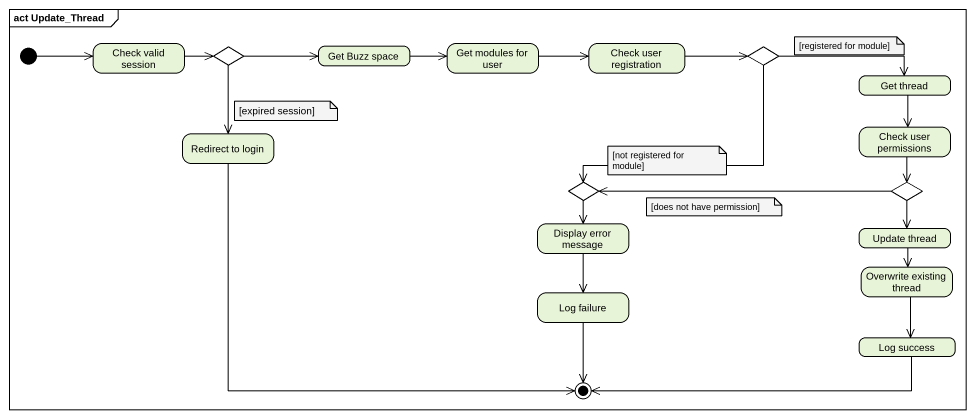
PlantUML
@startuml
mainframe act Update_Thread
hide empty description
state "Check valid session" as Check_valid_session
state choice1 <<choice>>
state "Get Buzz space" as Get_Buzz_space
state "Get modules for user" as Get_modules_for_user
state "Check user registration" as Check_user_registration
state choice2 <<choice>>
state "Get thread" as Get_thread
state "Redirect to login" as Redirect_to_login
state "Check user permissions" as Check_user_permissions
state choice3 <<choice>>
state choice4 <<choice>>
state "Display error message" as Display_error_message
state "Update thread" as Update_thread
state "Overwrite existing thread" as Overwrite_existing_thread
state "Log failure" as Log_failure
state "Log success" as Log_success
[*] -right-> Check_valid_session
Check_valid_session -right-> choice1
choice1 -right-> Get_Buzz_space
choice1 --> Redirect_to_login
Get_Buzz_space -right-> Get_modules_for_user
Get_modules_for_user -right-> Check_user_registration
Check_user_registration -right-> choice2
choice2 -right-> Get_thread
choice2 --> choice3
Get_thread --> Check_user_permissions
Check_user_permissions --> choice4
choice3 --> Display_error_message
choice4 -left-> choice3
choice4 --> Update_thread
Display_error_message --> Log_failure
Update_thread --> Overwrite_existing_thread
Overwrite_existing_thread --> Log_success
Redirect_to_login --> [*]
Log_failure --> [*]
Log_success -left-> [*]
note as N1
  [registered for module]
end note
note as N2
  [expired session]
end note
note as N3
  [not registered for module]
end note
note as N4
  [does not have permission]
end note
@enduml
